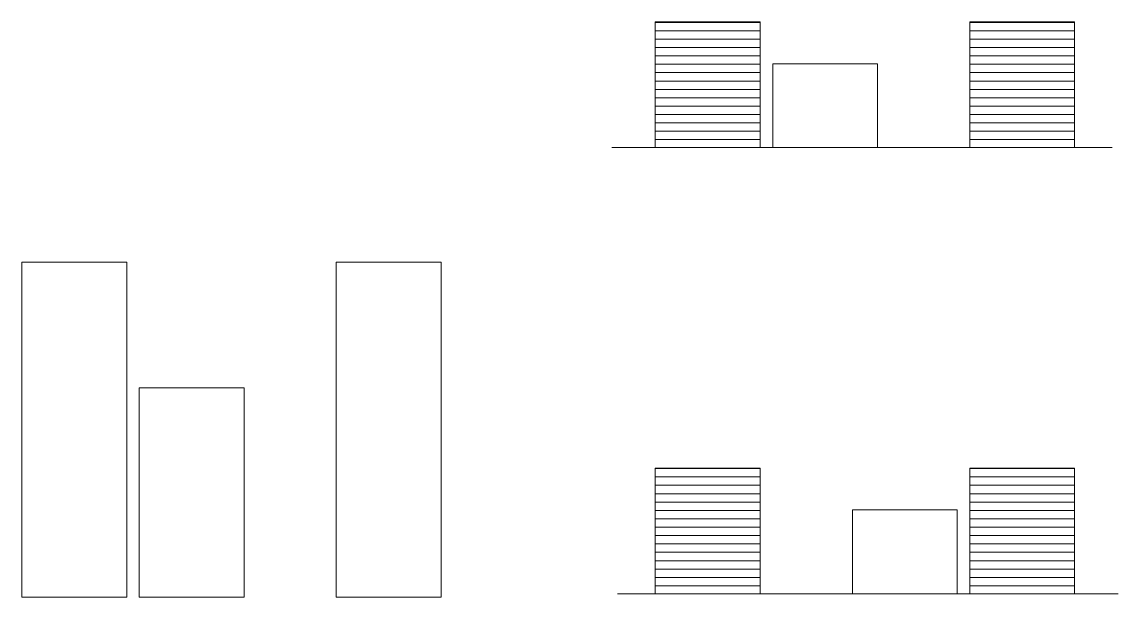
# Model space of a CAD drawing. Header units: millimetres. Extents: x -23978 to 678800, y -72710 to 21371.
# Drawn here: x 523065 to 549215, y 6098 to 19835 of the extents above; entities that cross this region are included whole.
import ezdxf

# ---------------------------------------------------------------- set-up
doc = ezdxf.new("R2010")
doc.units = ezdxf.units.MM
doc.header["$MEASUREMENT"] = 0
doc.layers.add('Hatch', color=7, linetype='Continuous', lineweight=0, true_color=0x6e6e6e)
doc.layers.add('Main', color=6, linetype='Continuous', lineweight=13)

msp = doc.modelspace()

# ---------------------------------------------------------------- hatches: boundary and pattern name
at = {"layer": 'Hatch'}
h = msp.add_hatch(dxfattribs=at)
h.set_pattern_fill('_USER', color=256, scale=200, angle=180, pattern_type=0)
h.set_pattern_definition([(180, (0, -977.16), (-2e-14, -200), [])])
h.paths.add_polyline_path([(538175.4, 16834.6), (540675.4, 16834.6), (540675.4, 19834.6), (538175.4, 19834.6)])
h.paths.add_polyline_path([(548175.4, 16834.6), (548175.4, 19834.6), (545675.4, 19834.6), (545675.4, 16834.6)])
h = msp.add_hatch(dxfattribs=at)
h.set_pattern_fill('_USER', color=256, scale=200, angle=180, pattern_type=0)
h.set_pattern_definition([(180, (0, -11632.81), (-2e-14, -200), [])])
h.paths.add_polyline_path([(548175.4, 9179), (545675.4, 9179), (545675.4, 6179), (548175.4, 6179)])
h.paths.add_polyline_path([(540675.4, 6179), (540675.4, 9179), (538175.4, 9179), (538175.4, 6179)])

# ---------------------------------------------------------------- linework, layer by layer
at = {"layer": 'Main'}
for p, q in [((538175.4, 19834.6), (540675.4, 19834.6)), ((538175.4, 16834.6), (538175.4, 19834.6)), ((540675.4, 19834.6), (540675.4, 16834.6)), ((545675.4, 19834.6), (548175.4, 19834.6)), ((545675.4, 16834.6), (545675.4, 19834.6)), ((548175.4, 19834.6), (548175.4, 16834.6)), ((540975.4, 18834.6), (540975.4, 16834.6)), ((540975.4, 18834.6), (543475.4, 18834.6)), ((543475.4, 18834.6), (543475.4, 16834.6)), ((537135.6, 16834.6), (549074.9, 16834.6)), ((540675.4, 16834.6), (538175.4, 16834.6)), ((540975.4, 16834.6), (543475.4, 16834.6)), ((548175.4, 16834.6), (545675.4, 16834.6)), ((523064.6, 14098.1), (523064.6, 6098.1)), ((525564.6, 14098.1), (523064.6, 14098.1)), ((525564.6, 6098.1), (525564.6, 14098.1)), ((530564.6, 14098.1), (530564.6, 6098.1)), ((533064.6, 14098.1), (530564.6, 14098.1)), ((533064.6, 6098.1), (533064.6, 14098.1)), ((525864.6, 11098.1), (528364.6, 11098.1)), ((525864.6, 6098.1), (525864.6, 11098.1)), ((528364.6, 6098.1), (528364.6, 11098.1)), ((540675.4, 9179), (538175.4, 9179)), ((538175.4, 9179), (538175.4, 6179)), ((540675.4, 6179), (540675.4, 9179)), ((548175.4, 9179), (545675.4, 9179)), ((545675.4, 9179), (545675.4, 6179)), ((548175.4, 6179), (548175.4, 9179)), ((545375.4, 8179), (542875.4, 8179)), ((542875.4, 8179), (542875.4, 6179)), ((545375.4, 8179), (545375.4, 6179)), ((523064.6, 6098.1), (525564.6, 6098.1)), ((525864.6, 6098.1), (528364.6, 6098.1)), ((530564.6, 6098.1), (533064.6, 6098.1)), ((549215.1, 6179), (537275.8, 6179)), ((538175.4, 6179), (540675.4, 6179)), ((545375.4, 6179), (542875.4, 6179)), ((545675.4, 6179), (548175.4, 6179))]:
    msp.add_line(p, q, dxfattribs=at)

doc.saveas('drawing.dxf')
